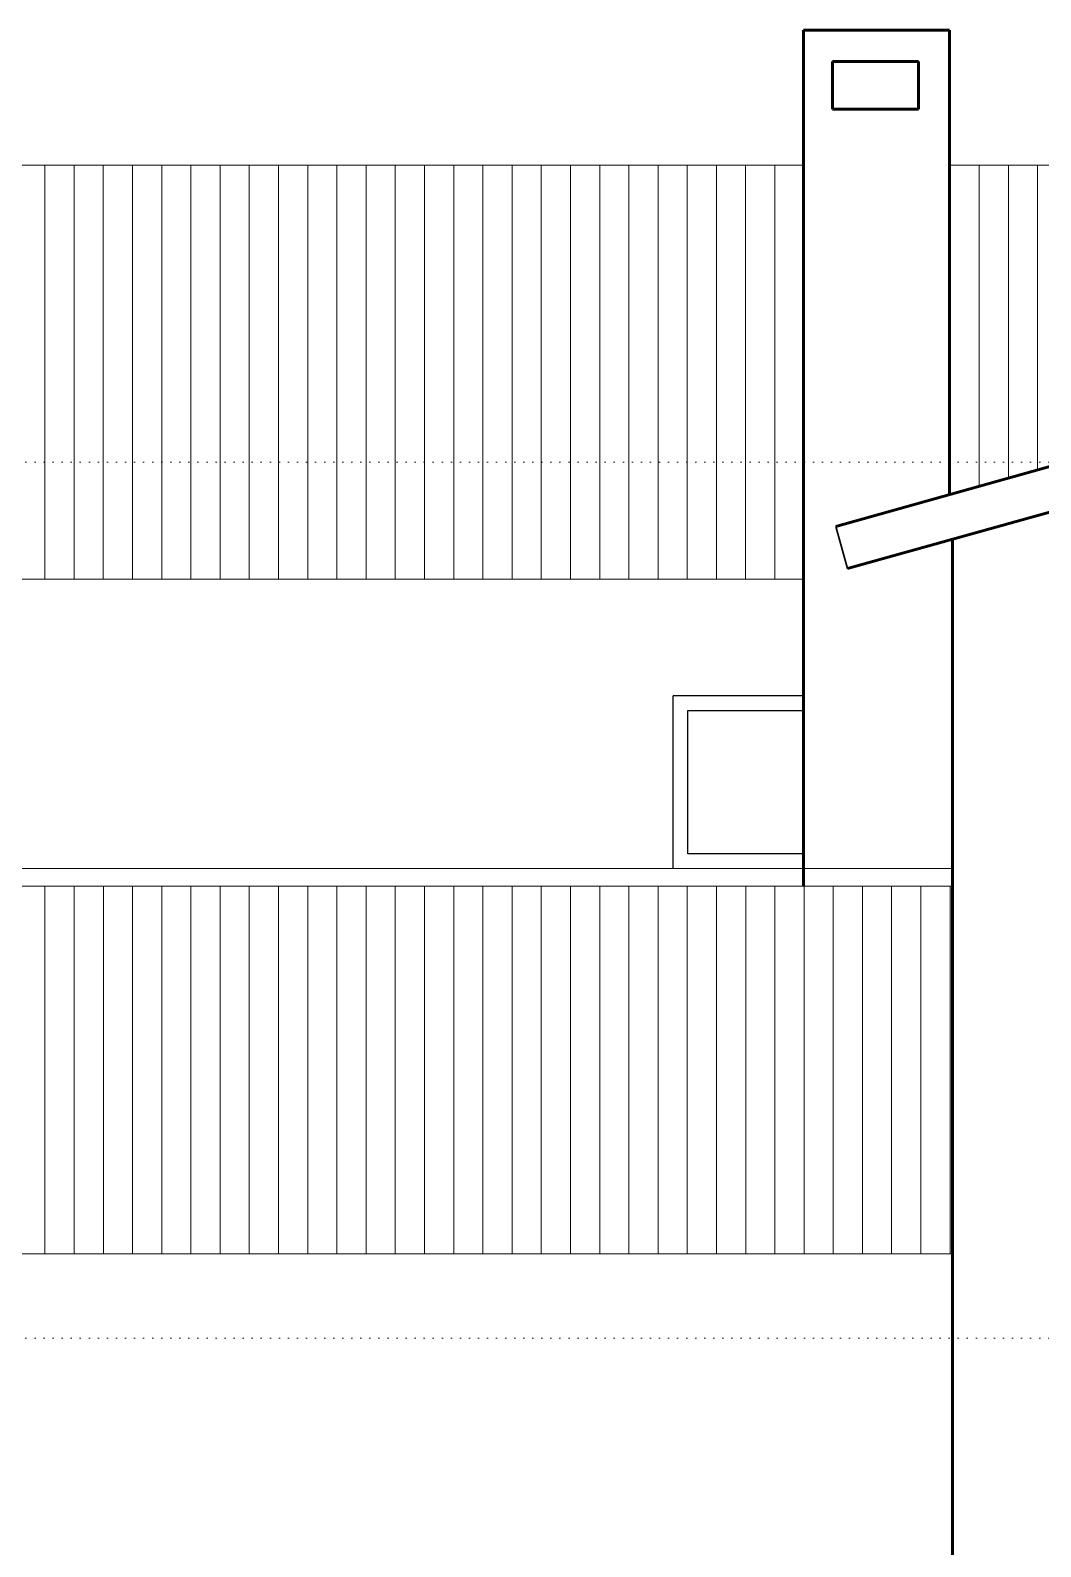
# Model space of a CAD drawing. Extents: x 775040 to 808375, y 4159409 to 4163651.
# Drawn here: x 796037 to 796383, y 4162307 to 4162827 of the extents above; entities that cross this region are included whole.
import ezdxf

# ---------------------------------------------------------------- set-up
doc = ezdxf.new("R2010")
doc.units = 0
doc.header["$MEASUREMENT"] = 0
doc.linetypes.add('ACAD_ISO07W100', pattern=[3, 0, -3])
doc.layers.add('pencere', color=3, linetype='Continuous')
for name, color, linetype, lineweight in [('Z_g1', 1, 'Continuous', 5), ('Z_g3', 3, 'Continuous', 13), ('Z_g4', 4, 'Continuous', 15), ('Z_g6', 6, 'Continuous', 20), ('Z_g8', 192, 'Continuous', 30), ('Z_izdot', 42, 'ACAD_ISO07W100', 9), ('Z_tarama', 8, 'Continuous', 5)]:
    doc.layers.add(name, color=color, linetype=linetype, lineweight=lineweight)

msp = doc.modelspace()

# ---------------------------------------------------------------- hatches: boundary and pattern name
at = {"layer": 'Z_g4', "linetype": 'Continuous'}
h = msp.add_hatch(dxfattribs=at)
h.set_pattern_fill('ANSI31', color=256, scale=80, angle=45, style=0)
h.set_pattern_definition([(90, (-39788.334, -23150.578), (-10, 2e-15), [])])
h.paths.add_polyline_path([(795317.51, 4162533.44), (795317.51, 4162407.44), (795357.51, 4162407.44), (796352.51, 4162407.44), (796352.51, 4162533.44)])

# ---------------------------------------------------------------- linework, layer by layer
at = {"layer": 'pencere'}
for p, q in [((796256.83, 4162539.44), (796256.83, 4162598.58)), ((796301.51, 4162598.58), (796256.83, 4162598.58)), ((796261.83, 4162544.44), (796261.83, 4162593.58)), ((796261.83, 4162593.58), (796301.51, 4162593.58)), ((796301.51, 4162544.44), (796261.83, 4162544.44))]:
    msp.add_line(p, q, dxfattribs=at)
at = {"layer": 'Z_g1', "color": 1, "linetype": 'Continuous'}
msp.add_line((796351.67, 4162667.55), (796351.67, 4162780.3), dxfattribs=at)
at = {"layer": 'Z_g3', "linetype": 'Continuous', "lineweight": 60}
for p, q in [((796301.51, 4162658.58), (796301.51, 4162826.51)), ((796301.51, 4162826.51), (796351.51, 4162826.51)), ((796351.51, 4162826.51), (796351.51, 4162667.51)), ((796311.44, 4162815.82), (796340.88, 4162815.82)), ((796311.44, 4162815.82), (796311.44, 4162799.51)), ((796340.88, 4162815.82), (796340.88, 4162799.51)), ((796311.44, 4162799.51), (796340.88, 4162799.51)), ((796301.51, 4162533.44), (796301.51, 4162658.58))]:
    msp.add_line(p, q, dxfattribs=at)
at = {"layer": 'Z_g6', "linetype": 'Continuous'}
for p, q in [((796301.51, 4162780.3), (795699.99, 4162780.3)), ((796754.28, 4162780.3), (796351.51, 4162780.3)), ((795699.99, 4162638.58), (796301.51, 4162638.58)), ((796352.51, 4162539.44), (795317.51, 4162539.44)), ((795357.51, 4162539.44), (796352.51, 4162539.44)), ((796352.51, 4162533.44), (795317.51, 4162533.44)), ((795357.51, 4162407.44), (796352.51, 4162407.44))]:
    msp.add_line(p, q, dxfattribs=at)
at = {"layer": 'Z_g6', "linetype": 'Continuous', "lineweight": 60}
msp.add_line((796352.51, 4162058.58), (796352.51, 4162652.21), dxfattribs=at)
at = {"layer": 'Z_g8', "linetype": 'Continuous', "lineweight": 60}
for p, q in [((796805.01, 4162794.51), (796312.51, 4162656.58)), ((796805.01, 4162778.93), (796316.55, 4162642.14))]:
    msp.add_line(p, q, dxfattribs=at)
at = {"layer": 'Z_g8', "linetype": 'Continuous'}
msp.add_line((796316.55, 4162642.14), (796312.51, 4162656.58), dxfattribs=at)
at = {"layer": 'Z_izdot'}
for p, q in [((797644.08, 4162678.58), (795699.99, 4162678.58)), ((797644.08, 4162378.58), (793772.57, 4162378.58))]:
    msp.add_line(p, q, dxfattribs=at)
at = {"layer": 'Z_tarama', "color": 251}
for p, q in [((796041.67, 4162638.58), (796041.67, 4162780.3)), ((796051.67, 4162638.58), (796051.67, 4162780.3)), ((796061.67, 4162638.58), (796061.67, 4162780.3)), ((796071.67, 4162638.58), (796071.67, 4162780.3)), ((796081.67, 4162638.58), (796081.67, 4162780.3)), ((796091.67, 4162638.58), (796091.67, 4162780.3)), ((796101.67, 4162638.58), (796101.67, 4162780.3)), ((796111.67, 4162638.58), (796111.67, 4162780.3)), ((796121.67, 4162638.58), (796121.67, 4162780.3)), ((796131.67, 4162638.58), (796131.67, 4162780.3)), ((796141.67, 4162638.58), (796141.67, 4162780.3)), ((796151.67, 4162638.58), (796151.67, 4162780.3)), ((796161.67, 4162638.58), (796161.67, 4162780.3)), ((796171.67, 4162638.58), (796171.67, 4162780.3)), ((796181.67, 4162638.58), (796181.67, 4162780.3)), ((796191.67, 4162638.58), (796191.67, 4162780.3)), ((796201.67, 4162638.58), (796201.67, 4162780.3)), ((796211.67, 4162638.58), (796211.67, 4162780.3)), ((796221.67, 4162638.58), (796221.67, 4162780.3)), ((796231.67, 4162638.58), (796231.67, 4162780.3)), ((796241.67, 4162638.58), (796241.67, 4162780.3)), ((796251.67, 4162638.58), (796251.67, 4162780.3)), ((796261.67, 4162638.58), (796261.67, 4162780.3)), ((796271.67, 4162638.58), (796271.67, 4162780.3)), ((796281.67, 4162638.58), (796281.67, 4162780.3)), ((796291.67, 4162638.58), (796291.67, 4162780.3)), ((796361.67, 4162670.35), (796361.67, 4162780.3)), ((796371.67, 4162673.15), (796371.67, 4162780.3)), ((796381.67, 4162675.95), (796381.67, 4162780.3))]:
    msp.add_line(p, q, dxfattribs=at)

doc.saveas('drawing.dxf')
